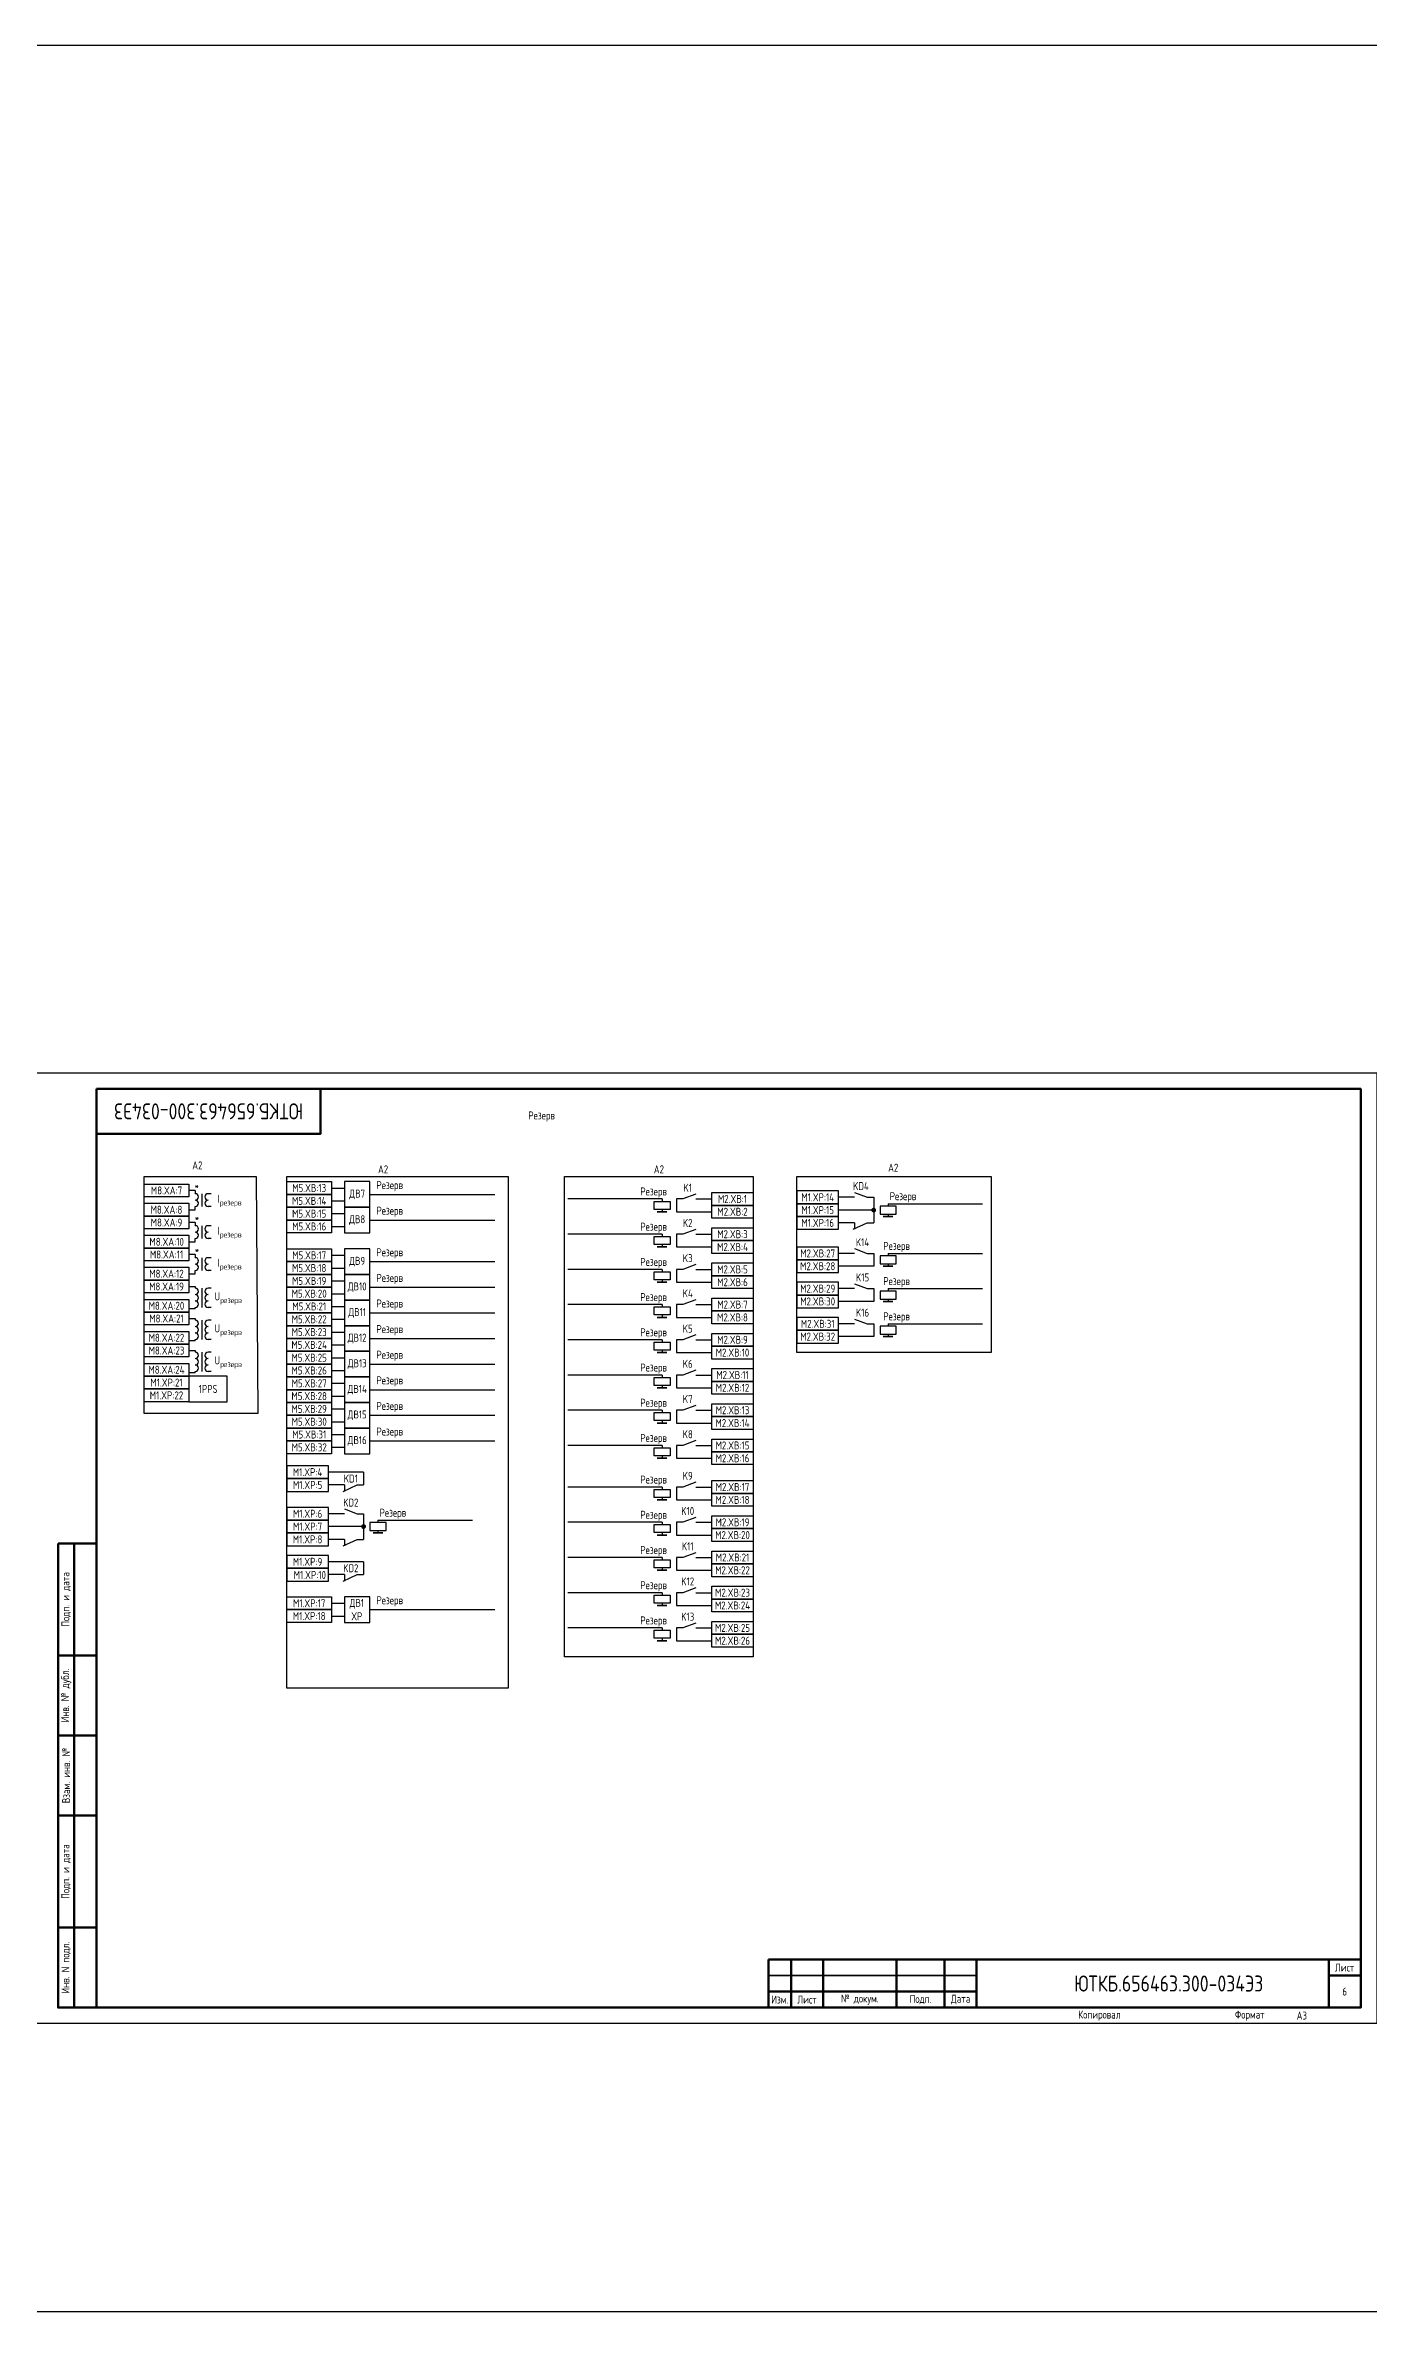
# Model space of a CAD drawing. Header units: millimetres. Extents: x -1102 to 3953, y -90 to 618.
# Drawn here: x 2104 to 2518, y -90 to 618 of the extents above; entities that cross this region are included whole.
import ezdxf

# ---------------------------------------------------------------- set-up
doc = ezdxf.new("R2010")
doc.units = ezdxf.units.MM
doc.styles.add('Gost_type_A', font='GOST_A.TTF')

# ---------------------------------------------------------------- blocks, each defined once
blk = doc.blocks.new('Штамп угловой верхний')
at = {"lineweight": 50}
blk.add_lwpolyline([(0, 0), (70, 0), (70, -14), (0, -14)], close=True, dxfattribs=at)
blk = doc.blocks.new('Формат_А3')
blk.add_lwpolyline([(-420, 297), (0, 297), (0, 0), (-420, 0)], close=True)
at = {"lineweight": 50}
blk.add_lwpolyline([(-400, 292), (-5, 292), (-5, 5), (-400, 5)], close=True, dxfattribs=at)
blk = doc.blocks.new('Штамп левый нижний')
at = {"lineweight": 50}
for points in [[(-12, 145), (-7, 145), (-7, 110), (-12, 110)], [(-7, 145), (0, 145), (0, 110), (-7, 110)], [(-12, 110), (-7, 110), (-7, 85), (-12, 85)], [(-7, 110), (0, 110), (0, 85), (-7, 85)], [(-12, 85), (-7, 85), (-7, 60), (-12, 60)], [(-7, 85), (0, 85), (0, 60), (-7, 60)], [(-12, 60), (-7, 60), (-7, 25), (-12, 25)], [(-7, 60), (0, 60), (0, 25), (-7, 25)], [(-12, 25), (-7, 25), (-7, 0), (-12, 0)], [(-7, 25), (0, 25), (0, 0), (-7, 0)]]:
    blk.add_lwpolyline(points, close=True, dxfattribs=at)
at = {"char_height": 2.5, "attachment_point": 5, "rotation": 90, "style": 'Gost_type_A'}
for s, insert, width in [('Подп. и дата', (-9.5, 127.5), 35), ('Инв. № дубл.', (-9.5, 97.5), 25), ('Взам. инв. №', (-9.5, 72.5), 25), ('Подп. и дата', (-9.5, 42.5), 35), ('Инв. N подл.', (-9.5, 12.5), 25)]:
    blk.add_mtext(s, dxfattribs=dict(at, insert=insert, width=width))
blk = doc.blocks.new('Штамп малый нижний')
at = {"lineweight": 50}
for points in [[(-185, 15), (-178, 15), (-178, 5), (-185, 5)], [(-178, 15), (-168, 15), (-168, 5), (-178, 5)], [(-168, 15), (-145, 15), (-145, 5), (-168, 5)], [(-145, 15), (-130, 15), (-130, 5), (-145, 5)], [(-130, 15), (-120, 15), (-120, 5), (-130, 5)], [(-120, 15), (-10, 15), (-10, 0), (-120, 0)], [(-10, 15), (0, 15), (0, 10), (-10, 10)], [(-10, 10), (0, 10), (0, 0), (-10, 0)], [(-185, 5), (-178, 5), (-178, 0), (-185, 0)], [(-178, 5), (-168, 5), (-168, 0), (-178, 0)], [(-168, 5), (-145, 5), (-145, 0), (-168, 0)], [(-145, 5), (-130, 5), (-130, 0), (-145, 0)], [(-130, 5), (-120, 5), (-120, 0), (-130, 0)]]:
    blk.add_lwpolyline(points, close=True, dxfattribs=at)
for points in [[(-185, 15), (-178, 15), (-178, 10), (-185, 10)], [(-178, 15), (-168, 15), (-168, 10), (-178, 10)], [(-168, 15), (-145, 15), (-145, 10), (-168, 10)], [(-145, 15), (-130, 15), (-130, 10), (-145, 10)], [(-130, 15), (-120, 15), (-120, 10), (-130, 10)], [(-185, 10), (-178, 10), (-178, 5), (-185, 5)], [(-178, 10), (-168, 10), (-168, 5), (-178, 5)], [(-168, 10), (-145, 10), (-145, 5), (-168, 5)], [(-145, 10), (-130, 10), (-130, 5), (-145, 5)], [(-130, 10), (-120, 10), (-120, 5), (-130, 5)]]:
    blk.add_lwpolyline(points, close=True)
at = {"char_height": 2.5, "style": 'Gost_type_A'}
for s, insert, width, attachment_point in [('Лист', (-5, 12.5), 10, 5), ('Изм.', (-181.5, 2.5), 7, 5), ('Лист', (-173, 2.5), 10, 5), ('№ докум.', (-156.5, 2.5), 23, 5), ('Подп.', (-137.5, 2.5), 15, 5), ('Дата', (-125, 2.5), 10, 5), ('Копировал', (-75, -2.53), 13.1202, 6), ('Формат', (-30, -2.53), 13.1202, 6)]:
    blk.add_mtext(s, dxfattribs=dict(at, insert=insert, width=width, attachment_point=attachment_point))
blk = doc.blocks.new('POINT')
at = {"const_width": 0.75}
blk.add_lwpolyline([(-0.375, 0, 1), (0.375, 0, 1)], format="xyb", close=True, dxfattribs=at)

msp = doc.modelspace()

# ---------------------------------------------------------------- linework, layer by layer
for p, q in [((2150.87, 260.25), (2148.87, 260.25)), ((2193.45, 261.02), (2197.45, 261.02)), ((2193.45, 257.02), (2197.45, 257.02)), ((2205.45, 259.02), (2244.45, 259.02)), ((2296.72, 257.61), (2267.22, 257.61)), ((2296.72, 257.61), (2296.72, 256.86)), ((2367.34, 256.13), (2396.84, 256.13)), ((2367.34, 256.13), (2367.34, 255.38)), ((2148.87, 254.25), (2150.87, 254.25)), ((2150.87, 250.25), (2148.87, 250.25)), ((2193.45, 253.02), (2197.45, 253.02)), ((2193.45, 249.02), (2197.45, 249.02)), ((2205.45, 251.02), (2244.45, 251.02)), ((2296.72, 254.36), (2296.72, 253.61)), ((2356.84, 250.13), (2356.84, 248.13)), ((2367.34, 252.88), (2367.34, 252.13)), ((2148.87, 244.25), (2150.87, 244.25)), ((2296.72, 246.61), (2267.22, 246.61)), ((2296.72, 246.61), (2296.72, 245.86)), ((2296.72, 243.36), (2296.72, 242.61)), ((2150.87, 240.25), (2148.87, 240.25)), ((2148.87, 234.25), (2150.87, 234.25)), ((2193.45, 240.02), (2197.45, 240.02)), ((2193.45, 236.02), (2197.45, 236.02)), ((2205.45, 238.02), (2244.45, 238.02)), ((2296.72, 235.61), (2267.22, 235.61)), ((2296.72, 235.61), (2296.72, 234.86)), ((2367.34, 240.6), (2367.34, 239.85)), ((2367.34, 240.6), (2396.84, 240.6)), ((2367.34, 237.35), (2367.34, 236.6)), ((2193.45, 232.02), (2197.45, 232.02)), ((2193.45, 228.02), (2197.45, 228.02)), ((2205.45, 230.02), (2244.45, 230.02)), ((2296.72, 232.36), (2296.72, 231.61)), ((2367.34, 229.6), (2367.34, 228.85)), ((2367.34, 229.6), (2396.84, 229.6)), ((2193.45, 224.02), (2197.45, 224.02)), ((2193.45, 220.02), (2197.45, 220.02)), ((2205.45, 222.02), (2244.45, 222.02)), ((2296.72, 224.61), (2267.22, 224.61)), ((2296.72, 224.61), (2296.72, 223.86)), ((2296.72, 221.36), (2296.72, 220.61)), ((2367.34, 226.35), (2367.34, 225.6)), ((2193.45, 216.02), (2197.45, 216.02)), ((2205.45, 214.02), (2244.45, 214.02)), ((2296.72, 213.61), (2267.22, 213.61)), ((2296.72, 213.61), (2296.72, 212.86)), ((2367.34, 218.6), (2367.34, 217.85)), ((2367.34, 218.6), (2396.84, 218.6)), ((2367.34, 215.35), (2367.34, 214.6)), ((2193.45, 212.02), (2197.45, 212.02)), ((2193.45, 208.02), (2197.45, 208.02)), ((2205.45, 206.02), (2244.45, 206.02)), ((2296.72, 210.36), (2296.72, 209.61)), ((2193.45, 204.02), (2197.45, 204.02)), ((2193.45, 200.02), (2197.45, 200.02)), ((2296.72, 202.61), (2267.22, 202.61)), ((2296.72, 202.61), (2296.72, 201.86)), ((2296.72, 199.36), (2296.72, 198.61)), ((2193.45, 196.02), (2197.45, 196.02)), ((2193.45, 192.02), (2197.45, 192.02)), ((2205.45, 198.02), (2244.45, 198.02)), ((2296.72, 191.61), (2267.22, 191.61)), ((2296.72, 191.61), (2296.72, 190.86)), ((2193.45, 188.02), (2197.45, 188.02)), ((2205.45, 190.02), (2244.45, 190.02)), ((2296.72, 188.36), (2296.72, 187.61)), ((2193.45, 184.02), (2197.45, 184.02)), ((2193.45, 180.02), (2197.45, 180.02)), ((2205.45, 182.02), (2244.45, 182.02)), ((2296.72, 180.61), (2267.22, 180.61)), ((2296.72, 180.61), (2296.72, 179.86)), ((2296.72, 177.36), (2296.72, 176.61)), ((2203.45, 172.26), (2203.45, 168.26)), ((2197.45, 168.26), (2197.45, 166.26)), ((2296.72, 167.61), (2267.22, 167.61)), ((2296.72, 167.61), (2296.72, 166.86)), ((2296.72, 164.36), (2296.72, 163.61)), ((2207.95, 157.26), (2237.45, 157.26)), ((2207.95, 157.26), (2207.95, 156.51)), ((2296.72, 156.61), (2267.22, 156.61)), ((2296.72, 156.61), (2296.72, 155.86)), ((2197.45, 151.26), (2197.45, 149.26)), ((2207.95, 154.01), (2207.95, 153.26)), ((2296.72, 153.36), (2296.72, 152.61)), ((2203.45, 144.26), (2203.45, 140.26)), ((2296.72, 145.61), (2267.22, 145.61)), ((2296.72, 145.61), (2296.72, 144.86)), ((2296.72, 142.36), (2296.72, 141.61)), ((2197.45, 140.26), (2197.45, 138.26)), ((2296.72, 134.61), (2267.22, 134.61)), ((2296.72, 134.61), (2296.72, 133.86)), ((2193.45, 131.31), (2197.45, 131.31)), ((2205.45, 129.31), (2244.45, 129.31)), ((2296.72, 131.36), (2296.72, 130.61)), ((2193.45, 127.31), (2197.45, 127.31)), ((2296.72, 123.61), (2267.22, 123.61)), ((2296.72, 123.61), (2296.72, 122.86)), ((2296.72, 120.36), (2296.72, 119.61))]:
    msp.add_line(p, q)
at = {"ltscale": 4}
for p, q in [((2150.87, 260.25), (2150.87, 259.25)), ((2150.87, 259.75), (2150.87, 259.25)), ((2150.87, 254.25), (2150.87, 255.25)), ((2152.87, 259.25), (2152.87, 255.25)), ((2152.87, 259.25), (2152.87, 255.25)), ((2155.87, 259.25), (2154.87, 259.25)), ((2155.87, 259.25), (2154.87, 259.25)), ((2155.87, 255.25), (2154.87, 255.25)), ((2155.87, 255.25), (2154.87, 255.25)), ((2150.87, 250.25), (2150.87, 249.25)), ((2150.87, 249.75), (2150.87, 249.25)), ((2152.87, 249.25), (2152.87, 245.25)), ((2152.87, 249.25), (2152.87, 245.25)), ((2155.87, 249.25), (2154.87, 249.25)), ((2155.87, 249.25), (2154.87, 249.25)), ((2150.87, 244.25), (2150.87, 245.25)), ((2155.87, 245.25), (2154.87, 245.25)), ((2155.87, 245.25), (2154.87, 245.25)), ((2150.87, 240.25), (2150.87, 239.25)), ((2150.87, 239.75), (2150.87, 239.25)), ((2150.87, 234.25), (2150.87, 235.25)), ((2152.87, 239.25), (2152.87, 235.25)), ((2152.87, 239.25), (2152.87, 235.25)), ((2155.87, 239.25), (2154.87, 239.25)), ((2155.87, 239.25), (2154.87, 239.25)), ((2155.87, 235.25), (2154.87, 235.25)), ((2155.87, 235.25), (2154.87, 235.25)), ((2148.87, 230.25), (2150.87, 230.25)), ((2150.87, 230.25), (2150.87, 229.75)), ((2150.87, 230.25), (2150.87, 229.75)), ((2152.87, 229.75), (2152.87, 225.75)), ((2152.87, 227.75), (2152.87, 223.75)), ((2155.87, 229.75), (2154.87, 229.75)), ((2150.87, 223.25), (2148.87, 223.25)), ((2148.87, 220.25), (2150.87, 220.25)), ((2150.87, 223.25), (2150.87, 223.75)), ((2150.87, 220.25), (2150.87, 219.75)), ((2150.87, 220.25), (2150.87, 219.75)), ((2152.87, 219.75), (2152.87, 215.75)), ((2155.87, 223.75), (2154.87, 223.75)), ((2155.87, 219.75), (2154.87, 219.75)), ((2150.87, 213.25), (2148.87, 213.25)), ((2150.87, 213.25), (2150.87, 213.75)), ((2152.87, 217.75), (2152.87, 213.75)), ((2155.87, 213.75), (2154.87, 213.75)), ((2148.87, 210.25), (2150.87, 210.25)), ((2150.87, 210.25), (2150.87, 209.75)), ((2150.87, 210.25), (2150.87, 209.75)), ((2152.87, 209.75), (2152.87, 205.75)), ((2152.87, 207.75), (2152.87, 203.75)), ((2155.87, 209.75), (2154.87, 209.75)), ((2150.87, 203.25), (2148.87, 203.25)), ((2150.87, 203.25), (2150.87, 203.75)), ((2155.87, 203.75), (2154.87, 203.75))]:
    msp.add_line(p, q, dxfattribs=at)
at = {"ltscale": 1.08}
for p, q in [((2303.22, 257.61), (2301.22, 257.61)), ((2301.22, 257.61), (2301.22, 253.61)), ((2307.22, 257.61), (2312.22, 257.61)), ((2356.84, 258.13), (2351.84, 258.13)), ((2360.84, 258.13), (2362.84, 258.13)), ((2362.84, 258.13), (2362.84, 250.13)), ((2301.22, 253.61), (2312.22, 253.61)), ((2362.84, 254.13), (2351.84, 254.13)), ((2356.84, 250.13), (2351.84, 250.13)), ((2360.84, 250.13), (2362.84, 250.13)), ((2303.22, 246.61), (2301.22, 246.61)), ((2301.22, 246.61), (2301.22, 242.61)), ((2301.22, 242.61), (2312.22, 242.61)), ((2307.22, 246.61), (2312.22, 246.61)), ((2303.22, 235.61), (2301.22, 235.61)), ((2301.22, 235.61), (2301.22, 231.61)), ((2307.22, 235.61), (2312.22, 235.61)), ((2356.84, 240.6), (2351.84, 240.6)), ((2362.84, 236.6), (2351.84, 236.6)), ((2360.84, 240.6), (2362.84, 240.6)), ((2362.84, 240.6), (2362.84, 236.6)), ((2301.22, 231.61), (2312.22, 231.61)), ((2356.84, 229.6), (2351.84, 229.6)), ((2360.84, 229.6), (2362.84, 229.6)), ((2362.84, 229.6), (2362.84, 225.6)), ((2303.22, 224.61), (2301.22, 224.61)), ((2301.22, 224.61), (2301.22, 220.61)), ((2301.22, 220.61), (2312.22, 220.61)), ((2307.22, 224.61), (2312.22, 224.61)), ((2362.84, 225.6), (2351.84, 225.6)), ((2303.22, 213.61), (2301.22, 213.61)), ((2301.22, 213.61), (2301.22, 209.61)), ((2307.22, 213.61), (2312.22, 213.61)), ((2356.84, 218.6), (2351.84, 218.6)), ((2362.84, 214.6), (2351.84, 214.6)), ((2360.84, 218.6), (2362.84, 218.6)), ((2362.84, 218.6), (2362.84, 214.6)), ((2301.22, 209.61), (2312.22, 209.61)), ((2303.22, 202.61), (2301.22, 202.61)), ((2301.22, 202.61), (2301.22, 198.61)), ((2301.22, 198.61), (2312.22, 198.61)), ((2307.22, 202.61), (2312.22, 202.61)), ((2303.22, 191.61), (2301.22, 191.61)), ((2301.22, 191.61), (2301.22, 187.61)), ((2307.22, 191.61), (2312.22, 191.61)), ((2301.22, 187.61), (2312.22, 187.61)), ((2303.22, 180.61), (2301.22, 180.61)), ((2301.22, 180.61), (2301.22, 176.61)), ((2307.22, 180.61), (2312.22, 180.61)), ((2203.45, 172.26), (2192.45, 172.26)), ((2301.22, 176.61), (2312.22, 176.61)), ((2197.45, 168.26), (2192.45, 168.26)), ((2201.45, 168.26), (2203.45, 168.26)), ((2303.22, 167.61), (2301.22, 167.61)), ((2301.22, 167.61), (2301.22, 163.61)), ((2301.22, 163.61), (2312.22, 163.61)), ((2307.22, 167.61), (2312.22, 167.61)), ((2197.45, 159.26), (2192.45, 159.26)), ((2201.45, 159.26), (2203.45, 159.26)), ((2203.45, 159.26), (2203.45, 151.26)), ((2303.22, 156.61), (2301.22, 156.61)), ((2301.22, 156.61), (2301.22, 152.61)), ((2307.22, 156.61), (2312.22, 156.61)), ((2203.45, 155.26), (2192.45, 155.26)), ((2197.45, 151.26), (2192.45, 151.26)), ((2201.45, 151.26), (2203.45, 151.26)), ((2301.22, 152.61), (2312.22, 152.61)), ((2203.45, 144.26), (2192.45, 144.26)), ((2303.22, 145.61), (2301.22, 145.61)), ((2301.22, 145.61), (2301.22, 141.61)), ((2301.22, 141.61), (2312.22, 141.61)), ((2307.22, 145.61), (2312.22, 145.61)), ((2197.45, 140.26), (2192.45, 140.26)), ((2201.45, 140.26), (2203.45, 140.26)), ((2303.22, 134.61), (2301.22, 134.61)), ((2301.22, 134.61), (2301.22, 130.61)), ((2307.22, 134.61), (2312.22, 134.61)), ((2301.22, 130.61), (2312.22, 130.61)), ((2303.22, 123.61), (2301.22, 123.61)), ((2301.22, 123.61), (2301.22, 119.61)), ((2307.22, 123.61), (2312.22, 123.61)), ((2301.22, 119.61), (2312.22, 119.61))]:
    msp.add_line(p, q, dxfattribs=at)
at = {"ltscale": 4.32}
for p, q in [((2307.22, 259.11), (2303.22, 257.61)), ((2356.84, 259.63), (2360.84, 258.13)), ((2307.22, 248.11), (2303.22, 246.61)), ((2356.45, 248.13), (2360.84, 250.13)), ((2356.84, 242.1), (2360.84, 240.6)), ((2307.22, 237.11), (2303.22, 235.61)), ((2356.84, 231.1), (2360.84, 229.6)), ((2307.22, 226.11), (2303.22, 224.61)), ((2356.84, 220.1), (2360.84, 218.6)), ((2307.22, 215.11), (2303.22, 213.61)), ((2307.22, 204.11), (2303.22, 202.61)), ((2307.22, 193.11), (2303.22, 191.61)), ((2307.22, 182.11), (2303.22, 180.61)), ((2197.06, 166.26), (2201.45, 168.26)), ((2307.22, 169.11), (2303.22, 167.61)), ((2197.45, 160.76), (2201.45, 159.26)), ((2307.22, 158.11), (2303.22, 156.61)), ((2197.06, 149.26), (2201.45, 151.26)), ((2307.22, 147.11), (2303.22, 145.61)), ((2197.06, 138.26), (2201.45, 140.26)), ((2307.22, 136.11), (2303.22, 134.61)), ((2307.22, 125.11), (2303.22, 123.61))]:
    msp.add_line(p, q, dxfattribs=at)
for points in [[(-1102, 618), (3953, 618), (3953, -90), (-1102, -90)], [(2134.87, 264.61), (2169.87, 264.61), (2170.39, 190.59), (2134.87, 190.59)], [(2134.87, 262.25), (2148.87, 262.25), (2148.87, 258.25), (2134.87, 258.25)], [(2179.45, 264.61), (2248.6, 264.61), (2248.6, 104.75), (2179.45, 104.75)], [(2179.45, 263.02), (2193.45, 263.02), (2193.45, 259.02), (2179.45, 259.02)], [(2266.22, 264.61), (2325.22, 264.61), (2325.22, 114.59), (2266.22, 114.59)], [(2338.84, 264.61), (2399.55, 264.61), (2399.55, 209.65), (2338.84, 209.65)], [(2134.87, 256.25), (2148.87, 256.25), (2148.87, 252.25), (2134.87, 252.25)], [(2179.45, 259.02), (2193.45, 259.02), (2193.45, 255.02), (2179.45, 255.02)], [(2179.45, 255.02), (2193.45, 255.02), (2193.45, 251.02), (2179.45, 251.02)], [(2299.22, 256.86), (2299.22, 254.36), (2294.22, 254.36), (2294.22, 256.86)], [(2312.22, 259.61), (2325.22, 259.61), (2325.22, 255.61), (2312.22, 255.61)], [(2312.22, 255.61), (2325.22, 255.61), (2325.22, 251.61), (2312.22, 251.61)], [(2351.84, 260.13), (2338.84, 260.13), (2338.84, 256.13), (2351.84, 256.13)], [(2351.84, 256.13), (2338.84, 256.13), (2338.84, 252.13), (2351.84, 252.13)], [(2364.84, 255.38), (2364.84, 252.88), (2369.84, 252.88), (2369.84, 255.38)], [(2134.87, 252.25), (2148.87, 252.25), (2148.87, 248.25), (2134.87, 248.25)], [(2179.45, 251.02), (2193.45, 251.02), (2193.45, 247.02), (2179.45, 247.02)], [(2298.22, 253.61), (2295.22, 253.61)], [(2312.22, 248.61), (2325.22, 248.61), (2325.22, 244.61), (2312.22, 244.61)], [(2351.84, 252.13), (2338.84, 252.13), (2338.84, 248.13), (2351.84, 248.13)], [(2365.84, 252.13), (2368.84, 252.13)], [(2134.87, 246.25), (2148.87, 246.25), (2148.87, 242.25), (2134.87, 242.25)], [(2134.87, 242.25), (2148.87, 242.25), (2148.87, 238.25), (2134.87, 238.25)], [(2179.45, 242.02), (2193.45, 242.02), (2193.45, 238.02), (2179.45, 238.02)], [(2299.22, 245.86), (2299.22, 243.36), (2294.22, 243.36), (2294.22, 245.86)], [(2298.22, 242.61), (2295.22, 242.61)], [(2312.22, 244.61), (2325.22, 244.61), (2325.22, 240.61), (2312.22, 240.61)], [(2351.84, 242.6), (2338.84, 242.6), (2338.84, 238.6), (2351.84, 238.6)], [(2134.87, 236.25), (2148.87, 236.25), (2148.87, 232.25), (2134.87, 232.25)], [(2179.45, 238.02), (2193.45, 238.02), (2193.45, 234.02), (2179.45, 234.02)], [(2179.45, 234.02), (2193.45, 234.02), (2193.45, 230.02), (2179.45, 230.02)], [(2299.22, 234.86), (2299.22, 232.36), (2294.22, 232.36), (2294.22, 234.86)], [(2312.22, 237.61), (2325.22, 237.61), (2325.22, 233.61), (2312.22, 233.61)], [(2351.84, 238.6), (2338.84, 238.6), (2338.84, 234.6), (2351.84, 234.6)], [(2364.84, 239.85), (2364.84, 237.35), (2369.84, 237.35), (2369.84, 239.85)], [(2365.84, 236.6), (2368.84, 236.6)], [(2134.87, 232.25), (2148.87, 232.25), (2148.87, 228.25), (2134.87, 228.25)], [(2179.45, 230.02), (2193.45, 230.02), (2193.45, 226.02), (2179.45, 226.02)], [(2298.22, 231.61), (2295.22, 231.61)], [(2312.22, 233.61), (2325.22, 233.61), (2325.22, 229.61), (2312.22, 229.61)], [(2312.22, 226.61), (2325.22, 226.61), (2325.22, 222.61), (2312.22, 222.61)], [(2351.84, 231.6), (2338.84, 231.6), (2338.84, 227.6), (2351.84, 227.6)], [(2351.84, 227.6), (2338.84, 227.6), (2338.84, 223.6), (2351.84, 223.6)], [(2364.84, 228.85), (2364.84, 226.35), (2369.84, 226.35), (2369.84, 228.85)], [(2134.87, 226.25), (2148.87, 226.25), (2148.87, 222.25), (2134.87, 222.25)], [(2134.87, 222.25), (2148.87, 222.25), (2148.87, 218.25), (2134.87, 218.25)], [(2179.45, 226.02), (2193.45, 226.02), (2193.45, 222.02), (2179.45, 222.02)], [(2179.45, 222.02), (2193.45, 222.02), (2193.45, 218.02), (2179.45, 218.02)], [(2299.22, 223.86), (2299.22, 221.36), (2294.22, 221.36), (2294.22, 223.86)], [(2298.22, 220.61), (2295.22, 220.61)], [(2312.22, 222.61), (2325.22, 222.61), (2325.22, 218.61), (2312.22, 218.61)], [(2351.84, 220.6), (2338.84, 220.6), (2338.84, 216.6), (2351.84, 216.6)], [(2365.84, 225.6), (2368.84, 225.6)], [(2134.87, 216.25), (2148.87, 216.25), (2148.87, 212.25), (2134.87, 212.25)], [(2179.45, 218.02), (2193.45, 218.02), (2193.45, 214.02), (2179.45, 214.02)], [(2179.45, 214.02), (2193.45, 214.02), (2193.45, 210.02), (2179.45, 210.02)], [(2299.22, 212.86), (2299.22, 210.36), (2294.22, 210.36), (2294.22, 212.86)], [(2312.22, 215.61), (2325.22, 215.61), (2325.22, 211.61), (2312.22, 211.61)], [(2351.84, 216.6), (2338.84, 216.6), (2338.84, 212.6), (2351.84, 212.6)], [(2364.84, 217.85), (2364.84, 215.35), (2369.84, 215.35), (2369.84, 217.85)], [(2365.84, 214.6), (2368.84, 214.6)], [(2134.87, 212.25), (2148.87, 212.25), (2148.87, 208.25), (2134.87, 208.25)], [(2134.87, 206.25), (2148.87, 206.25), (2148.87, 202.25), (2134.87, 202.25)], [(2179.45, 210.02), (2193.45, 210.02), (2193.45, 206.02), (2179.45, 206.02)], [(2179.45, 206.02), (2193.45, 206.02), (2193.45, 202.02), (2179.45, 202.02)], [(2298.22, 209.61), (2295.22, 209.61)], [(2312.22, 211.61), (2325.22, 211.61), (2325.22, 207.61), (2312.22, 207.61)], [(2134.87, 202.25), (2148.87, 202.25), (2148.87, 198.25), (2134.87, 198.25)], [(2134.87, 198.25), (2148.87, 198.25), (2148.87, 194.25), (2134.87, 194.25)], [(2179.45, 202.02), (2193.45, 202.02), (2193.45, 198.02), (2179.45, 198.02)], [(2299.22, 201.86), (2299.22, 199.36), (2294.22, 199.36), (2294.22, 201.86)], [(2298.22, 198.61), (2295.22, 198.61)], [(2312.22, 204.61), (2325.22, 204.61), (2325.22, 200.61), (2312.22, 200.61)], [(2312.22, 200.61), (2325.22, 200.61), (2325.22, 196.61), (2312.22, 196.61)], [(2179.45, 198.02), (2193.45, 198.02), (2193.45, 194.02), (2179.45, 194.02)], [(2179.45, 194.02), (2193.45, 194.02), (2193.45, 190.02), (2179.45, 190.02)], [(2312.22, 193.61), (2325.22, 193.61), (2325.22, 189.61), (2312.22, 189.61)], [(2179.45, 190.02), (2193.45, 190.02), (2193.45, 186.02), (2179.45, 186.02)], [(2179.45, 186.02), (2193.45, 186.02), (2193.45, 182.02), (2179.45, 182.02)], [(2299.22, 190.86), (2299.22, 188.36), (2294.22, 188.36), (2294.22, 190.86)], [(2298.22, 187.61), (2295.22, 187.61)], [(2312.22, 189.61), (2325.22, 189.61), (2325.22, 185.61), (2312.22, 185.61)], [(2179.45, 182.02), (2193.45, 182.02), (2193.45, 178.02), (2179.45, 178.02)], [(2299.22, 179.86), (2299.22, 177.36), (2294.22, 177.36), (2294.22, 179.86)], [(2312.22, 182.61), (2325.22, 182.61), (2325.22, 178.61), (2312.22, 178.61)], [(2312.22, 178.61), (2325.22, 178.61), (2325.22, 174.61), (2312.22, 174.61)], [(2192.45, 174.26), (2179.45, 174.26), (2179.45, 170.26), (2192.45, 170.26)], [(2192.45, 170.26), (2179.45, 170.26), (2179.45, 166.26), (2192.45, 166.26)], [(2298.22, 176.61), (2295.22, 176.61)], [(2299.22, 166.86), (2299.22, 164.36), (2294.22, 164.36), (2294.22, 166.86)], [(2298.22, 163.61), (2295.22, 163.61)], [(2312.22, 169.61), (2325.22, 169.61), (2325.22, 165.61), (2312.22, 165.61)], [(2312.22, 165.61), (2325.22, 165.61), (2325.22, 161.61), (2312.22, 161.61)], [(2192.45, 161.26), (2179.45, 161.26), (2179.45, 157.26), (2192.45, 157.26)], [(2192.45, 157.26), (2179.45, 157.26), (2179.45, 153.26), (2192.45, 153.26)], [(2205.45, 156.51), (2205.45, 154.01), (2210.45, 154.01), (2210.45, 156.51)], [(2299.22, 155.86), (2299.22, 153.36), (2294.22, 153.36), (2294.22, 155.86)], [(2312.22, 158.61), (2325.22, 158.61), (2325.22, 154.61), (2312.22, 154.61)], [(2192.45, 153.26), (2179.45, 153.26), (2179.45, 149.26), (2192.45, 149.26)], [(2206.45, 153.26), (2209.45, 153.26)], [(2298.22, 152.61), (2295.22, 152.61)], [(2312.22, 154.61), (2325.22, 154.61), (2325.22, 150.61), (2312.22, 150.61)], [(2192.45, 146.26), (2179.45, 146.26), (2179.45, 142.26), (2192.45, 142.26)], [(2192.45, 142.26), (2179.45, 142.26), (2179.45, 138.26), (2192.45, 138.26)], [(2299.22, 144.86), (2299.22, 142.36), (2294.22, 142.36), (2294.22, 144.86)], [(2298.22, 141.61), (2295.22, 141.61)], [(2312.22, 147.61), (2325.22, 147.61), (2325.22, 143.61), (2312.22, 143.61)], [(2312.22, 143.61), (2325.22, 143.61), (2325.22, 139.61), (2312.22, 139.61)], [(2312.22, 136.61), (2325.22, 136.61), (2325.22, 132.61), (2312.22, 132.61)], [(2179.45, 133.31), (2193.45, 133.31), (2193.45, 129.31), (2179.45, 129.31)], [(2179.45, 129.31), (2193.45, 129.31), (2193.45, 125.31), (2179.45, 125.31)], [(2299.22, 133.86), (2299.22, 131.36), (2294.22, 131.36), (2294.22, 133.86)], [(2298.22, 130.61), (2295.22, 130.61)], [(2312.22, 132.61), (2325.22, 132.61), (2325.22, 128.61), (2312.22, 128.61)], [(2299.22, 122.86), (2299.22, 120.36), (2294.22, 120.36), (2294.22, 122.86)], [(2312.22, 125.61), (2325.22, 125.61), (2325.22, 121.61), (2312.22, 121.61)], [(2312.22, 121.61), (2325.22, 121.61), (2325.22, 117.61), (2312.22, 117.61)], [(2298.22, 119.61), (2295.22, 119.61)]]:
    msp.add_lwpolyline(points, close=True)
at = {"ltscale": 4}
for points in [[(2197.45, 255.02), (2205.45, 255.02), (2205.45, 263.02), (2197.45, 263.02)], [(2197.45, 247.02), (2205.45, 247.02), (2205.45, 255.02), (2197.45, 255.02)], [(2197.45, 234.02), (2205.45, 234.02), (2205.45, 242.02), (2197.45, 242.02)], [(2197.45, 226.02), (2205.45, 226.02), (2205.45, 234.02), (2197.45, 234.02)], [(2197.45, 218.02), (2205.45, 218.02), (2205.45, 226.02), (2197.45, 226.02)], [(2197.45, 210.02), (2205.45, 210.02), (2205.45, 218.02), (2197.45, 218.02)], [(2197.45, 202.02), (2205.45, 202.02), (2205.45, 210.02), (2197.45, 210.02)], [(2148.87, 194.25), (2160.87, 194.25), (2160.87, 202.25), (2148.87, 202.25)], [(2197.45, 194.02), (2205.45, 194.02), (2205.45, 202.02), (2197.45, 202.02)], [(2197.45, 186.02), (2205.45, 186.02), (2205.45, 194.02), (2197.45, 194.02)], [(2197.45, 178.02), (2205.45, 178.02), (2205.45, 186.02), (2197.45, 186.02)], [(2197.45, 125.31), (2205.45, 125.31), (2205.45, 133.31), (2197.45, 133.31)]]:
    msp.add_lwpolyline(points, close=True, dxfattribs=at)
for centre, start, end in [((2150.87, 258.25), 270, 90), ((2150.87, 258.25), 270, 90), ((2150.87, 256.25), 270, 90), ((2150.87, 256.25), 270, 90), ((2154.87, 258.25), 90, 270), ((2154.87, 258.25), 90, 270), ((2154.87, 256.25), 90, 270), ((2154.87, 256.25), 90, 270), ((2150.87, 248.25), 270, 90), ((2150.87, 248.25), 270, 90), ((2154.87, 248.25), 90, 270), ((2154.87, 248.25), 90, 270), ((2150.87, 246.25), 270, 90), ((2150.87, 246.25), 270, 90), ((2154.87, 246.25), 90, 270), ((2154.87, 246.25), 90, 270), ((2150.87, 238.25), 270, 90), ((2150.87, 238.25), 270, 90), ((2150.87, 236.25), 270, 90), ((2150.87, 236.25), 270, 90), ((2154.87, 238.25), 90, 270), ((2154.87, 238.25), 90, 270), ((2154.87, 236.25), 90, 270), ((2154.87, 236.25), 90, 270), ((2150.87, 228.75), 270, 90), ((2150.87, 226.75), 270, 90), ((2154.87, 228.75), 90, 270), ((2154.87, 228.75), 90, 270), ((2154.87, 226.75), 90, 270), ((2154.87, 226.75), 90, 270), ((2150.87, 224.75), 270, 90), ((2150.87, 218.75), 270, 90), ((2154.87, 224.75), 90, 270), ((2154.87, 218.75), 90, 270), ((2154.87, 218.75), 90, 270), ((2150.87, 216.75), 270, 90), ((2150.87, 214.75), 270, 90), ((2154.87, 216.75), 90, 270), ((2154.87, 216.75), 90, 270), ((2154.87, 214.75), 90, 270), ((2150.87, 208.75), 270, 90), ((2150.87, 206.75), 270, 90), ((2150.87, 204.75), 270, 90), ((2154.87, 208.75), 90, 270), ((2154.87, 208.75), 90, 270), ((2154.87, 206.75), 90, 270), ((2154.87, 206.75), 90, 270), ((2154.87, 204.75), 90, 270)]:
    msp.add_arc(centre, 1, start, end, dxfattribs=at)

# ---------------------------------------------------------------- block references
for name, p in [('Формат_А3', (2520, 0)), ('Штамп угловой верхний', (2120, 292)), ('Штамп левый нижний', (2120, 5)), ('Штамп малый нижний', (2515, 5))]:
    msp.add_blockref(name, p)
at = {"xscale": -1}
for p in [(2362.84, 254.13), (2203.45, 155.26)]:
    msp.add_blockref('POINT', p, dxfattribs=at)

# ---------------------------------------------------------------- texts
at = {"insert": (2155, 285), "char_height": 5, "width": 70, "attachment_point": 5, "rotation": 180, "style": 'Gost_type_A'}
msp.add_mtext('ЮТКБ.656463.300-034Э3', dxfattribs=at)
at = {"char_height": 2.5, "style": 'Gost_type_A'}
for s, insert, width, attachment_point, line_spacing_factor in [('Резерв', (2259.07, 283.35), 201, 5, 0.9), ('A2', (2151.5, 266.84), 35, 8, 0.9), ('A2', (2209.55, 265.61), 59, 8, 0.9), ('A2', (2295.72, 265.61), 59, 8, 0.9), ('A2', (2368.94, 266.11), 59, 8, 0.9), ('Резерв', (2367.84, 258.13), 37, 4, 0.8), ('Резерв', (2208.45, 159.26), 37, 4, 0.8)]:
    msp.add_mtext(s, dxfattribs=dict(at, insert=insert, width=width, attachment_point=attachment_point, line_spacing_factor=line_spacing_factor))
at = {"style": 'Gost_type_A'}
for s, insert, char_height, width, attachment_point in [('*', (2151.32, 261.75), 2.5, 3, 5), ('M5.XВ:13', (2186.45, 261.02), 2.5, 14, 5), ('Резерв', (2207.45, 260.02), 2.5, 27.8465, 7), ('K1', (2304.72, 261.11), 2.5, 5, 5), ('KD4', (2358.84, 261.63), 2.5, 8, 5), ('M8.XA:8', (2141.86, 254.24), 2.5, 14.018, 5), ('M8.XA:7', (2141.87, 260.25), 2.5, 14, 5), ('\\A1;I{\\H0.7x;\\S^ резерв;}', (2157.87, 257.25), 2.5, 8, 4), ('M5.XВ:14', (2186.45, 257.02), 2.5, 14, 5), ('ДВ7', (2201.45, 259.02), 2.5, 7.9998, 5), ('Резерв', (2207.45, 252.02), 2.5, 27.8465, 7), ('Резерв', (2298.22, 259.61), 2.5, 31.0015, 6), ('M2.XВ:1', (2318.72, 257.61), 2.5, 13, 5), ('M1.XP:14', (2345.34, 258.13), 2.5, 13, 5), ('M1.XP:15', (2345.34, 254.13), 2.5, 13, 5), ('M8.XA:9', (2141.87, 250.25), 2.5, 14, 5), ('*', (2151.37, 251.75), 2.5, 3, 5), ('\\A1;I{\\H0.7x;\\S^ резерв;}', (2157.87, 247.25), 2.5, 8, 4), ('M5.XВ:15', (2186.45, 253.02), 2.5, 14, 5), ('M5.XВ:16', (2186.45, 249.02), 2.5, 14, 5), ('ДВ8', (2201.45, 251.02), 2.5, 7.9998, 5), ('Резерв', (2298.22, 248.61), 2.5, 31.0015, 6), ('K2', (2304.72, 250.11), 2.5, 5, 5), ('M2.XВ:3', (2318.72, 246.61), 2.5, 13, 5), ('M2.XВ:2', (2318.72, 253.61), 2.5, 13, 5), ('M1.XP:16', (2345.34, 250.13), 2.5, 13, 5), ('M8.XA:10', (2141.92, 244.22), 2.5, 14.018, 5), ('M8.XA:11', (2141.87, 240.25), 2.5, 14, 5), ('*', (2151.37, 241.75), 2.5, 3, 5), ('M5.XВ:17', (2186.45, 240.02), 2.5, 14, 5), ('Резерв', (2207.45, 239.02), 2.5, 27.8465, 7), ('M2.XВ:4', (2318.72, 242.61), 2.5, 13, 5), ('M2.XВ:27', (2345.34, 240.6), 2.5, 13, 5), ('K14', (2359.34, 244.1), 2.5, 5, 5), ('Резерв', (2365.84, 242.6), 2.5, 31.0015, 4), ('M8.XA:12', (2141.86, 234.25), 2.5, 14.018, 5), ('\\A1;I{\\H0.7x;\\S^ резерв;}', (2157.87, 237.25), 2.5, 8, 4), ('M5.XВ:18', (2186.45, 236.02), 2.5, 14, 5), ('ДВ9', (2201.45, 238.02), 2.5, 7.9998, 5), ('Резерв', (2207.45, 231.02), 2.5, 27.8465, 7), ('Резерв', (2298.22, 237.61), 2.5, 31.0015, 6), ('K3', (2304.72, 239.11), 2.5, 5, 5), ('M2.XВ:5', (2318.72, 235.61), 2.5, 13, 5), ('M2.XВ:28', (2345.34, 236.6), 2.5, 13, 5), ('K15', (2359.34, 233.1), 2.5, 5, 5), ('M8.XA:19', (2141.87, 230.25), 2.5, 14, 5), ('\\A1;U{\\H0.7x;\\S^ резерв;}', (2156.87, 226.75), 2.5, 12, 4), ('M5.XВ:20', (2186.45, 228.02), 2.5, 14, 5), ('M5.XВ:19', (2186.45, 232.02), 2.5, 14, 5), ('ДВ10', (2201.45, 230.02), 2.5, 7.9998, 5), ('Резерв', (2298.22, 226.61), 2.5, 31.0015, 6), ('K4', (2304.72, 228.11), 2.5, 5, 5), ('M2.XВ:6', (2318.72, 231.61), 2.5, 13, 5), ('M2.XВ:29', (2345.34, 229.6), 2.5, 13, 5), ('M2.XВ:30', (2345.34, 225.6), 2.5, 13, 5), ('Резерв', (2365.84, 231.6), 2.5, 31.0015, 4), ('M8.XA:20', (2141.86, 224.24), 2.5, 14.018, 5), ('M8.XA:21', (2141.87, 220.25), 2.5, 14, 5), ('M5.XВ:22', (2186.45, 220.02), 2.5, 14, 5), ('M5.XВ:21', (2186.45, 224.02), 2.5, 14, 5), ('ДВ11', (2201.45, 222.02), 2.5, 7.9998, 5), ('Резерв', (2207.45, 223.02), 2.5, 27.8465, 7), ('M2.XВ:8', (2318.72, 220.61), 2.5, 13, 5), ('M2.XВ:7', (2318.72, 224.61), 2.5, 13, 5), ('M2.XВ:31', (2345.34, 218.6), 2.5, 13, 5), ('K16', (2359.34, 222.1), 2.5, 5, 5), ('Резерв', (2365.84, 220.6), 2.5, 31.0015, 4), ('M8.XA:22', (2141.86, 214.25), 2.5, 14.018, 5), ('\\A1;U{\\H0.7x;\\S^ резерв;}', (2156.87, 216.75), 2.5, 12, 4), ('M5.XВ:24', (2186.45, 212.02), 2.5, 14, 5), ('M5.XВ:23', (2186.45, 216.02), 2.5, 14, 5), ('ДВ12', (2201.45, 214.02), 2.5, 7.9998, 5), ('Резерв', (2207.45, 215.02), 2.5, 27.8465, 7), ('Резерв', (2298.22, 215.61), 2.5, 31.0015, 6), ('K5', (2304.72, 217.11), 2.5, 5, 5), ('M2.XВ:9', (2318.72, 213.61), 2.5, 13, 5), ('M2.XВ:32', (2345.34, 214.6), 2.5, 13, 5), ('M8.XA:24', (2141.86, 204.24), 2.5, 14.018, 5), ('M8.XA:23', (2141.87, 210.25), 2.5, 14, 5), ('\\A1;U{\\H0.7x;\\S^ резерв;}', (2156.87, 206.75), 2.5, 12, 4), ('M5.XВ:25', (2186.45, 208.02), 2.5, 14, 5), ('ДВ13', (2201.45, 206.02), 2.5, 7.9998, 5), ('Резерв', (2207.45, 207.02), 2.5, 27.8465, 7), ('Резерв', (2298.22, 204.61), 2.5, 31.0015, 6), ('K6', (2304.72, 206.11), 2.5, 5, 5), ('M2.XВ:10', (2318.72, 209.61), 2.5, 13, 5), ('M1.XP:21', (2141.87, 200.25), 2.5, 14, 5), ('1PPS', (2154.87, 198.25), 2.5, 12, 5), ('M5.XВ:26', (2186.45, 204.02), 2.5, 14, 5), ('M5.XВ:27', (2186.45, 200.02), 2.5, 14, 5), ('ДВ14', (2201.45, 198.02), 2.5, 7.9998, 5), ('Резерв', (2207.45, 199.02), 2.5, 27.8465, 7), ('M2.XВ:12', (2318.72, 198.61), 2.5, 13, 5), ('M2.XВ:11', (2318.72, 202.61), 2.5, 13, 5), ('M1.XP:22', (2141.87, 196.25), 2.5, 14, 5), ('M5.XВ:28', (2186.45, 196.02), 2.5, 14, 5), ('M5.XВ:29', (2186.45, 192.02), 2.5, 14, 5), ('ДВ15', (2201.45, 190.02), 2.5, 7.9998, 5), ('Резерв', (2207.45, 191.02), 2.5, 27.8465, 7), ('Резерв', (2298.22, 193.61), 2.5, 31.0015, 6), ('K7', (2304.72, 195.11), 2.5, 5, 5), ('M2.XВ:13', (2318.72, 191.61), 2.5, 13, 5), ('M5.XВ:30', (2186.45, 188.02), 2.5, 14, 5), ('M5.XВ:31', (2186.45, 184.02), 2.5, 14, 5), ('Резерв', (2207.45, 183.02), 2.5, 27.8465, 7), ('Резерв', (2298.22, 182.61), 2.5, 31.0015, 6), ('K8', (2304.72, 184.11), 2.5, 5, 5), ('M2.XВ:14', (2318.72, 187.61), 2.5, 13, 5), ('M5.XВ:32', (2186.45, 180.02), 2.5, 14, 5), ('ДВ16', (2201.45, 182.02), 2.5, 7.9998, 5), ('M2.XВ:15', (2318.72, 180.61), 2.5, 13, 5), ('M2.XВ:16', (2318.72, 176.61), 2.5, 13, 5), ('M1.XP:4', (2185.95, 172.26), 2.5, 13, 5), ('KD1', (2199.45, 170.26), 2.5, 8, 5), ('Резерв', (2298.22, 169.61), 2.5, 31.0015, 6), ('K9', (2304.72, 171.11), 2.5, 5, 5), ('M1.XP:5', (2185.95, 168.26), 2.5, 13, 5), ('KD2', (2199.45, 162.76), 2.5, 8, 5), ('M2.XВ:18', (2318.72, 163.61), 2.5, 13, 5), ('M2.XВ:17', (2318.72, 167.61), 2.5, 13, 5), ('M1.XP:6', (2185.95, 159.26), 2.5, 13, 5), ('M1.XP:7', (2185.95, 155.26), 2.5, 13, 5), ('Резерв', (2298.22, 158.61), 2.5, 31.0015, 6), ('K10', (2304.72, 160.11), 2.5, 5, 5), ('M2.XВ:19', (2318.72, 156.61), 2.5, 13, 5), ('M1.XP:8', (2185.95, 151.26), 2.5, 13, 5), ('Резерв', (2298.22, 147.61), 2.5, 31.0015, 6), ('K11', (2304.72, 149.11), 2.5, 5, 5), ('M2.XВ:20', (2318.72, 152.61), 2.5, 13, 5), ('M1.XP:9', (2185.95, 144.26), 2.5, 13, 5), ('KD2', (2199.45, 142.26), 2.5, 8, 5), ('M2.XВ:22', (2318.72, 141.61), 2.5, 13, 5), ('M2.XВ:21', (2318.72, 145.61), 2.5, 13, 5), ('M1.XP:10', (2186.65, 140.14), 2.5, 13, 5), ('Резерв', (2298.22, 136.61), 2.5, 31.0015, 6), ('K12', (2304.72, 138.11), 2.5, 5, 5), ('M2.XВ:23', (2318.72, 134.61), 2.5, 13, 5), ('M1.XP:18', (2186.45, 127.31), 2.5, 14, 5), ('M1.XP:17', (2186.45, 131.31), 2.5, 14, 5), ('ДВ1 XP', (2201.33, 129.31), 2.5, 7.7588, 5), ('Резерв', (2207.45, 130.31), 2.5, 37, 7), ('K13', (2304.72, 127.11), 2.5, 5, 5), ('M2.XВ:24', (2318.72, 130.61), 2.5, 13, 5), ('Резерв', (2298.22, 125.61), 2.5, 31.0015, 6), ('M2.XВ:25', (2318.72, 123.61), 2.5, 13, 5), ('M2.XВ:26', (2318.72, 119.61), 2.5, 13, 5), ('ЮТКБ.656463.300-034Э3', (2455, 12.5), 5, 120, 5), ('6', (2510, 10), 2.5, 10, 5), ('A3', (2495, 2.5), 2.5, 20, 4)]:
    msp.add_mtext(s, dxfattribs=dict(at, insert=insert, char_height=char_height, width=width, attachment_point=attachment_point))

doc.saveas('drawing.dxf')
